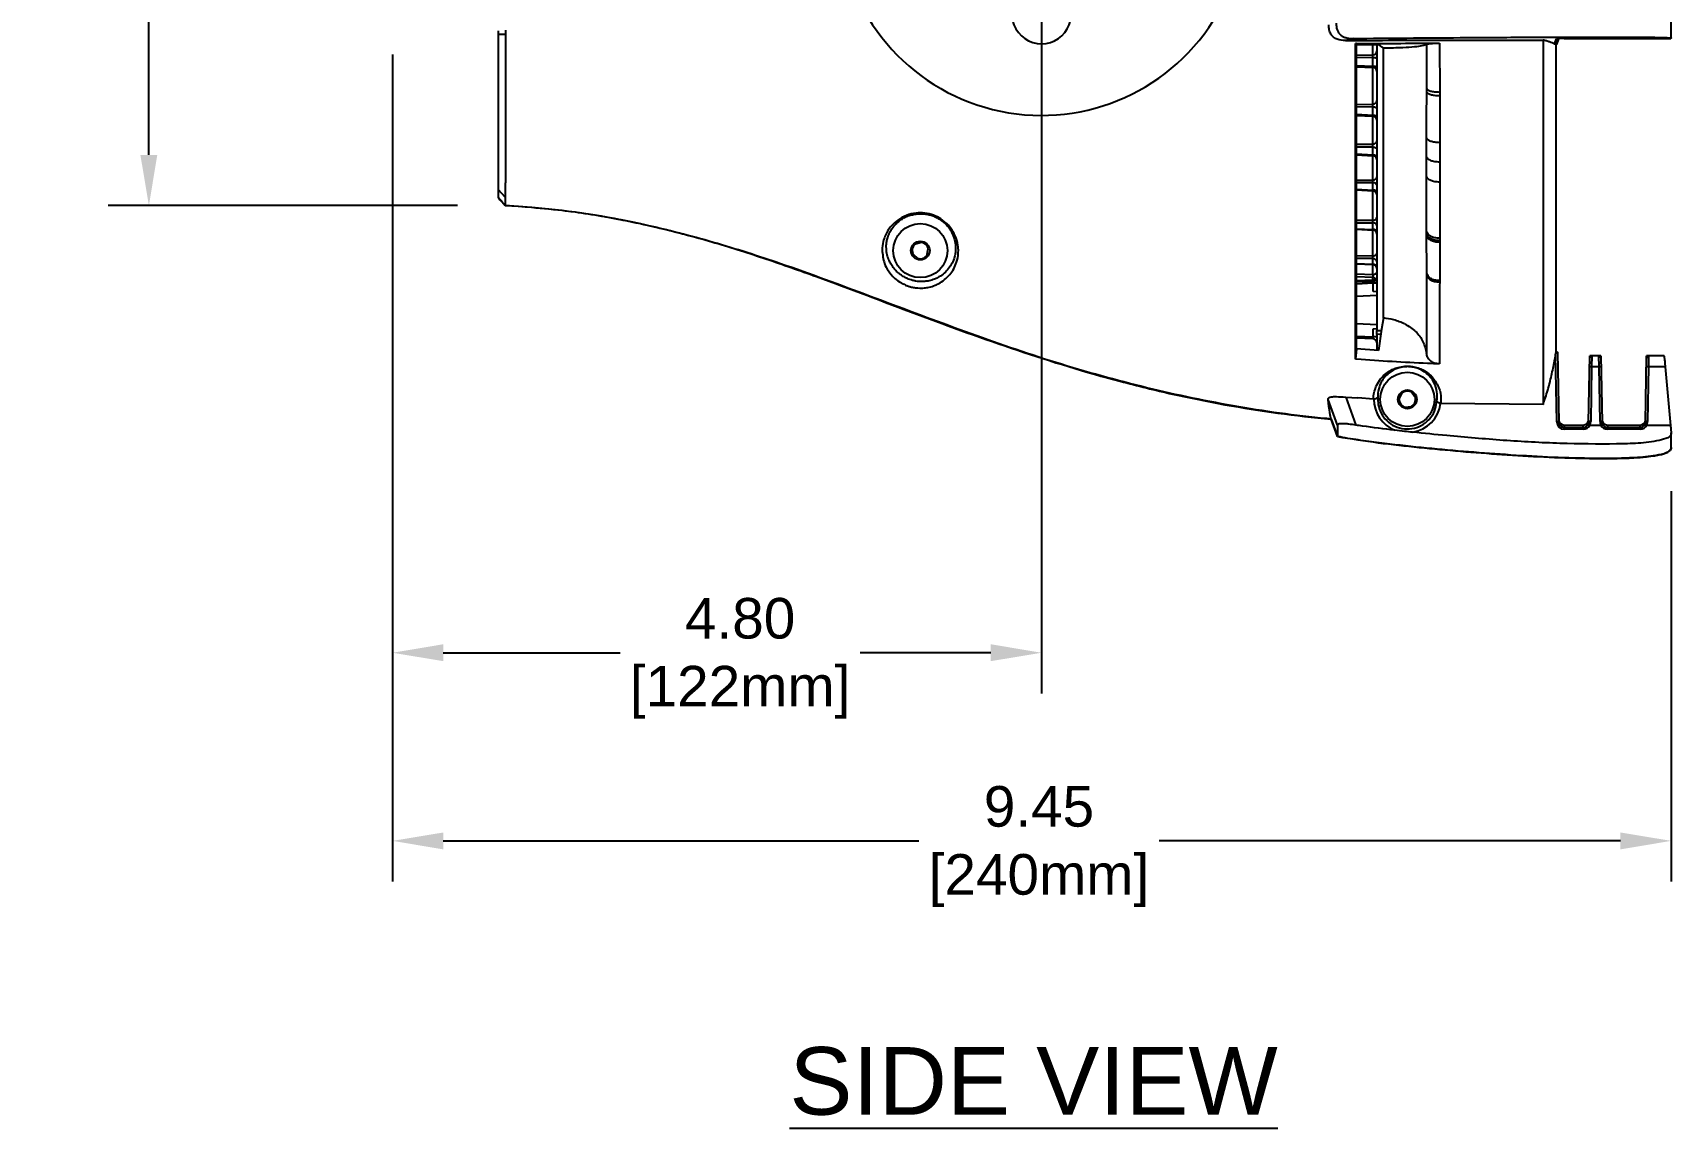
# Model space of a CAD drawing. Header units: inches. Extents: x 1.2 to 44.8, y 1.3 to 32.8.
# Drawn here: x 14.13 to 26.24, y 1.33 to 9.43 of the extents above; entities that cross this region are included whole.
import ezdxf
from ezdxf.enums import TextEntityAlignment as Align

# ---------------------------------------------------------------- set-up
doc = ezdxf.new("R2010")
doc.units = ezdxf.units.IN
doc.header["$MEASUREMENT"] = 0
doc.layers.add('DIM', color=1, linetype='Continuous')
doc.layers.add('OBJECT', color=7, linetype='Continuous')
doc.styles.add('Arial', font='arial.ttf')
doc.styles.get("Standard").update_dxf_attribs({"font": 'arial.ttf'})
doc.dimstyles.new('ANSI & Metric .30 Stacked', dxfattribs={"dimscale": 2.666667, "dimtxt": 0.3, "dimasz": 0.375, "dimexe": 0.3, "dimexo": 0.3, "dimgap": 0.1, "dimtad": 0, "dimtih": 1, "dimtoh": 1, "dimzin": 4, "dimdsep": 46, "dimtxsty": 'Arial', "dimcen": 0.15, "dimadec": 0, "dimazin": 0, "dimtfac": 0.75, "dimtofl": 0, "dimtmove": 0, "dimatfit": 3, "dimfxl": 1, "dimtolj": 1, "dimtzin": 0, "dimarcsym": 0})

# ---------------------------------------------------------------- blocks, each defined once
blk = doc.blocks.new('*D4')
at = {"layer": 'Defpoints', "color": 0, "transparency": 16777216}
for p in [(14.987, 12.491), (17.569, 12.491), (17.569, 8.157)]:
    blk.add_point(p, dxfattribs=at)
at = {"layer": 'DIM', "color": 0, "lineweight": -2, "transparency": 16777216}
for p, q in [((17.269, 12.491), (14.687, 12.491)), ((14.987, 12.116), (14.987, 10.94)), ((14.987, 8.532), (14.987, 9.849)), ((17.269, 8.157), (14.687, 8.157))]:
    blk.add_line(p, q, dxfattribs=at)
at = {"layer": 'DIM', "color": 0, "transparency": 16777216}
for points in [[(14.924, 12.116), (15.049, 12.116), (14.987, 12.491)], [(14.924, 8.532), (15.049, 8.532), (14.987, 8.157)]]:
    blk.add_solid(points, dxfattribs=at)
at = {"layer": 'DIM', "color": 0, "transparency": 16777216, "char_height": 0.3, "attachment_point": 5, "style": 'Arial'}
for s, insert in [('\\A1;4.33', (14.987, 10.647)), ('\\A1;[110mm]', (14.987, 10.102))]:
    blk.add_mtext(s, dxfattribs=dict(at, insert=insert))
blk = doc.blocks.new('*D5')
at = {"layer": 'Defpoints', "color": 0, "transparency": 16777216}
for p in [(21.585, 10.324), (16.788, 9.573), (16.788, 4.85)]:
    blk.add_point(p, dxfattribs=at)
at = {"layer": 'DIM', "color": 0, "lineweight": -2, "transparency": 16777216}
for p, q in [((21.585, 10.024), (21.585, 4.55)), ((16.788, 9.273), (16.788, 4.55)), ((17.163, 4.85), (18.47, 4.85)), ((21.21, 4.85), (20.244, 4.85))]:
    blk.add_line(p, q, dxfattribs=at)
at = {"layer": 'DIM', "color": 0, "transparency": 16777216}
for points in [[(17.163, 4.913), (17.163, 4.788), (16.788, 4.85)], [(21.21, 4.913), (21.21, 4.788), (21.585, 4.85)]]:
    blk.add_solid(points, dxfattribs=at)
at = {"layer": 'DIM', "color": 0, "transparency": 16777216, "char_height": 0.3, "attachment_point": 5, "style": 'Arial'}
for s, insert in [('\\A1;4.80', (19.357, 5.103)), ('\\A1;[122mm]', (19.357, 4.558))]:
    blk.add_mtext(s, dxfattribs=dict(at, insert=insert))
blk = doc.blocks.new('*D6')
at = {"layer": 'Defpoints', "color": 0, "transparency": 16777216}
for p in [(16.788, 9.573), (26.239, 6.345), (16.788, 3.459)]:
    blk.add_point(p, dxfattribs=at)
at = {"layer": 'DIM', "color": 0, "lineweight": -2, "transparency": 16777216}
for p, q in [((16.788, 9.273), (16.788, 3.159)), ((26.239, 6.045), (26.239, 3.159)), ((17.163, 3.459), (20.679, 3.459)), ((25.864, 3.459), (22.454, 3.459))]:
    blk.add_line(p, q, dxfattribs=at)
at = {"layer": 'DIM', "color": 0, "transparency": 16777216}
for points in [[(17.163, 3.521), (17.163, 3.396), (16.788, 3.459)], [(25.864, 3.521), (25.864, 3.396), (26.239, 3.459)]]:
    blk.add_solid(points, dxfattribs=at)
at = {"layer": 'DIM', "color": 0, "transparency": 16777216, "char_height": 0.3, "attachment_point": 5, "style": 'Arial'}
for s, insert in [('\\A1;9.45', (21.566, 3.712)), ('\\A1;[240mm]', (21.566, 3.166))]:
    blk.add_mtext(s, dxfattribs=dict(at, insert=insert))

msp = doc.modelspace()

# ---------------------------------------------------------------- linework, layer by layer
at = {"layer": 'OBJECT'}
for p, q in [((26.239, 9.396), (26.239, 11.254)), ((26.239, 9.395), (26.239, 11.253)), ((17.57, 9.422), (17.57, 9.45)), ((17.624, 9.421), (17.57, 9.422)), ((23.891, 9.392), (23.831, 9.377)), ((23.914, 9.355), (23.906, 9.355)), ((23.914, 9.348), (23.906, 9.355)), ((23.914, 9.348), (23.914, 9.355)), ((23.914, 9.348), (24.074, 9.348)), ((24.035, 9.272), (24.035, 9.348)), ((24.064, 9.348), (24.064, 7.232)), ((24.527, 9.358), (24.528, 8.994)), ((25.377, 9.352), (25.392, 9.39)), ((25.389, 7.074), (25.389, 9.355)), ((25.391, 9.348), (25.389, 9.348)), ((25.39, 9.358), (25.403, 9.392)), ((25.407, 9.39), (25.391, 9.348)), ((25.447, 9.395), (25.59, 9.395)), ((25.447, 9.395), (25.59, 9.395)), ((25.447, 9.395), (25.447, 9.393)), ((25.447, 9.393), (26.236, 9.393)), ((25.59, 9.393), (25.59, 9.395)), ((25.767, 9.395), (26.01, 9.395)), ((25.767, 9.395), (26.01, 9.395)), ((25.767, 9.395), (25.767, 9.393)), ((26.01, 9.393), (26.01, 9.395)), ((26.239, 9.395), (26.236, 9.393)), ((23.913, 9.269), (24.035, 9.272)), ((24.035, 9.189), (24.035, 9.253)), ((23.913, 9.194), (24.035, 9.189)), ((23.913, 9.184), (24.035, 9.179)), ((24.035, 8.907), (24.035, 9.179)), ((24.528, 8.968), (24.528, 8.622)), ((23.913, 8.905), (24.035, 8.907)), ((24.035, 8.826), (24.035, 8.887)), ((23.913, 8.832), (24.035, 8.826)), ((23.913, 8.824), (24.035, 8.818)), ((24.035, 8.611), (24.035, 8.818)), ((23.914, 8.61), (24.035, 8.611)), ((23.914, 8.539), (24.035, 8.533)), ((23.914, 8.532), (24.035, 8.526)), ((24.035, 8.533), (24.035, 8.59)), ((24.035, 8.346), (24.035, 8.526)), ((17.62, 8.218), (17.57, 8.274)), ((17.57, 8.214), (17.57, 8.274)), ((23.914, 8.346), (24.035, 8.346)), ((23.914, 8.278), (24.035, 8.272)), ((23.914, 8.273), (24.035, 8.267)), ((24.035, 8.272), (24.035, 8.325)), ((24.035, 8.049), (24.035, 8.267)), ((17.62, 8.218), (17.62, 8.157)), ((23.913, 8.049), (24.035, 8.049)), ((24.035, 7.98), (24.035, 8.028)), ((20.697, 7.884), (20.637, 7.867)), ((23.913, 7.986), (24.035, 7.98)), ((23.913, 7.982), (24.035, 7.976)), ((24.035, 7.786), (24.035, 7.976)), ((20.622, 7.812), (20.621, 7.813)), ((20.627, 7.807), (20.68, 7.756)), ((20.68, 7.764), (20.67, 7.766)), ((20.736, 7.786), (20.748, 7.836)), ((23.913, 7.787), (24.035, 7.786)), ((24.035, 7.724), (24.035, 7.765)), ((23.913, 7.729), (24.035, 7.724)), ((23.913, 7.727), (24.035, 7.721)), ((23.914, 7.652), (24.035, 7.648)), ((24.035, 7.648), (24.035, 7.721)), ((24.035, 7.625), (23.914, 7.629)), ((23.914, 7.602), (24.035, 7.607)), ((23.914, 7.592), (24.035, 7.596)), ((24.036, 7.582), (23.914, 7.577)), ((24.035, 7.607), (24.035, 7.625)), ((24.064, 7.582), (24.036, 7.582)), ((24.036, 7.522), (24.036, 7.582)), ((24.064, 7.52), (24.036, 7.522)), ((23.913, 7.486), (24.064, 7.495)), ((24.064, 7.274), (23.913, 7.283)), ((23.913, 7.191), (24.036, 7.187)), ((24.035, 7.172), (23.913, 7.176)), ((24.036, 7.246), (24.064, 7.249)), ((24.036, 7.187), (24.036, 7.246)), ((24.064, 7.187), (24.036, 7.187)), ((24.064, 7.232), (24.098, 7.234)), ((24.094, 7.206), (24.064, 7.204)), ((24.064, 7.204), (24.064, 7.086)), ((23.914, 7.097), (23.906, 7.022)), ((24.075, 7.086), (23.914, 7.097)), ((25.385, 7.055), (25.388, 7.076)), ((25.393, 6.557), (25.385, 7.055)), ((25.399, 7.073), (25.408, 6.556)), ((25.629, 6.556), (25.637, 7.045)), ((25.72, 7.045), (25.637, 7.045)), ((25.645, 7.043), (25.637, 7.043)), ((25.652, 7.045), (25.651, 6.965)), ((25.706, 6.965), (25.705, 7.045)), ((25.72, 7.043), (25.712, 7.043)), ((25.72, 7.045), (25.728, 6.556)), ((26.049, 6.556), (26.057, 7.045)), ((26.187, 7.045), (26.057, 7.045)), ((26.065, 7.043), (26.057, 7.043)), ((26.072, 7.045), (26.071, 6.965)), ((25.651, 6.965), (25.644, 6.559)), ((25.706, 6.965), (25.651, 6.965)), ((25.713, 6.559), (25.706, 6.965)), ((26.071, 6.965), (26.064, 6.559)), ((26.195, 6.965), (26.071, 6.965)), ((26.195, 6.965), (26.239, 6.477)), ((24.255, 6.783), (24.255, 6.784)), ((24.348, 6.736), (24.312, 6.787)), ((23.772, 6.532), (23.703, 6.723)), ((23.833, 6.741), (23.908, 6.533)), ((23.833, 6.741), (23.923, 6.735)), ((24.039, 6.725), (23.923, 6.735)), ((24.04, 6.725), (24.039, 6.725)), ((24.221, 6.71), (24.252, 6.776)), ((24.221, 6.71), (24.221, 6.709)), ((24.229, 6.713), (24.227, 6.723)), ((24.269, 6.667), (24.32, 6.672)), ((24.536, 6.694), (24.535, 6.694)), ((25.292, 6.685), (24.536, 6.694)), ((23.725, 6.577), (23.772, 6.449)), ((23.772, 6.449), (23.725, 6.577)), ((23.772, 6.532), (23.772, 6.449)), ((25.448, 6.534), (25.448, 6.517)), ((25.448, 6.534), (25.589, 6.534)), ((25.448, 6.517), (25.448, 6.503)), ((25.448, 6.517), (25.589, 6.517)), ((25.589, 6.503), (25.448, 6.503)), ((25.589, 6.517), (25.589, 6.534)), ((25.589, 6.517), (25.589, 6.503)), ((25.639, 6.534), (25.719, 6.534)), ((25.768, 6.534), (25.768, 6.517)), ((25.768, 6.534), (26.009, 6.534)), ((25.768, 6.503), (25.768, 6.517)), ((25.768, 6.517), (26.009, 6.517)), ((26.009, 6.503), (25.768, 6.503)), ((26.009, 6.517), (26.009, 6.534)), ((26.009, 6.503), (26.009, 6.517)), ((26.059, 6.534), (26.234, 6.534)), ((26.234, 6.534), (26.239, 6.476)), ((26.239, 6.369), (26.239, 6.477)), ((26.239, 6.364), (26.239, 6.471))]:
    msp.add_line(p, q, dxfattribs=at)
at = {"layer": 'OBJECT', "flags": 128}
for points in [[(17.623, 9.453), (17.624, 9.437), (17.624, 9.421)], [(24.035, 9.253), (24.034, 9.253), (23.914, 9.25), (23.913, 9.25)], [(24.035, 9.253), (24.04, 9.253), (24.046, 9.252), (24.051, 9.251), (24.055, 9.25), (24.059, 9.248), (24.061, 9.247), (24.063, 9.245), (24.064, 9.243)], [(24.035, 9.189), (24.04, 9.188), (24.046, 9.188), (24.051, 9.187), (24.055, 9.185), (24.059, 9.184), (24.061, 9.182), (24.063, 9.18), (24.064, 9.178)], [(24.035, 8.887), (24.034, 8.887), (23.914, 8.885), (23.913, 8.885)], [(24.035, 8.887), (24.04, 8.887), (24.046, 8.886), (24.051, 8.885), (24.055, 8.883), (24.059, 8.881), (24.061, 8.879), (24.063, 8.876), (24.064, 8.874)], [(24.035, 8.826), (24.04, 8.826), (24.046, 8.825), (24.051, 8.824), (24.055, 8.822), (24.059, 8.82), (24.061, 8.817), (24.063, 8.815), (24.064, 8.812)], [(24.035, 8.59), (24.034, 8.59), (23.914, 8.589), (23.914, 8.589)], [(24.035, 8.59), (24.04, 8.59), (24.046, 8.589), (24.051, 8.587), (24.055, 8.585), (24.059, 8.583), (24.061, 8.58), (24.063, 8.577), (24.064, 8.574)], [(24.035, 8.533), (24.04, 8.532), (24.046, 8.531), (24.051, 8.53), (24.055, 8.528), (24.059, 8.525), (24.061, 8.523), (24.063, 8.52), (24.064, 8.516)], [(24.035, 8.325), (24.034, 8.325), (23.914, 8.325), (23.914, 8.325)], [(24.064, 8.307), (24.063, 8.31), (24.061, 8.314), (24.059, 8.317), (24.055, 8.32), (24.051, 8.322), (24.046, 8.324), (24.04, 8.325), (24.035, 8.325)], [(24.064, 8.253), (24.063, 8.257), (24.061, 8.26), (24.059, 8.263), (24.055, 8.266), (24.051, 8.269), (24.046, 8.27), (24.04, 8.271), (24.035, 8.272)], [(17.57, 8.214), (17.582, 8.2), (17.595, 8.186), (17.62, 8.157)], [(17.62, 8.157), (17.608, 8.171), (17.595, 8.185), (17.57, 8.214)], [(24.035, 8.028), (24.034, 8.028), (23.914, 8.028), (23.913, 8.028)], [(24.035, 7.765), (24.034, 7.765), (23.914, 7.766), (23.913, 7.766)], [(24.035, 7.786), (24.04, 7.786), (24.046, 7.788), (24.051, 7.789), (24.055, 7.792), (24.059, 7.794), (24.061, 7.797), (24.063, 7.801), (24.064, 7.804)], [(24.035, 7.648), (24.04, 7.648), (24.046, 7.649), (24.051, 7.651), (24.055, 7.653), (24.059, 7.655), (24.061, 7.658), (24.063, 7.661), (24.064, 7.664)], [(24.112, 7.326), (24.099, 7.243), (24.075, 7.086)]]:
    msp.add_lwpolyline(points, dxfattribs=at)
at = {"layer": 'OBJECT'}
for centre, radius in [((20.689, 7.824), 0.2), ((20.689, 7.824), 0.0693), ((24.289, 6.724), 0.2), ((24.289, 6.724), 0.0693)]:
    msp.add_circle(centre, radius, dxfattribs=at)
for centre, radius, start, end in [((21.585, 10.324), 1.5, 114.8712, 330.0736), ((21.585, 9.574), 0.22, 132.9478, 47.2239), ((25.392, 9.405), 0.015, 269.8104, 296.8489), ((24.035, 9.301), 0.0291, 270.2169, 358.2715), ((24.034, 9.149), 0.03, 0.008, 87.5792), ((24.035, 8.935), 0.0284, 268.7683, 356.6973), ((24.034, 8.788), 0.03, 0.0044, 87.4228), ((24.036, 8.639), 0.0277, 267.2229, 354.8153), ((24.034, 8.496), 0.03, 0.0007, 87.3047), ((24.037, 8.373), 0.0271, 265.5316, 352.4563), ((24.034, 8.236), 0.03, 0.0075, 87.3341), ((24.038, 8.075), 0.0264, 263.2641, 348.612), ((24.038, 8.002), 0.0264, 11.0473, 96.5567), ((20.689, 7.824), 0.0608, 11.2536, 81.6158), ((24.037, 7.954), 0.0265, 10.3163, 96.1586), ((24.034, 7.946), 0.03, 0.0053, 87.3004), ((20.689, 7.824), 0.0608, 131.2536, 201.6158), ((20.689, 7.824), 0.0608, 251.2536, 321.6158), ((24.037, 7.738), 0.0271, 7.2934, 94.3007), ((24.036, 7.696), 0.0273, 6.7571, 93.9324), ((24.034, 7.691), 0.03, 0.001, 87.2744), ((24.034, 7.595), 0.03, 0, 88), ((24.034, 7.626), 0.03, 272, 328.7141), ((23.947, 7.602), 0.0879, 356.6794, 3.3206), ((24.034, 7.142), 0.03, 0, 88), ((25.652, 7.03), 0.015, 91.9555, 179), ((25.705, 7.03), 0.015, 1, 90), ((26.072, 7.03), 0.015, 91.9555, 179), ((25.647, 6.945), 0.0206, 79.0391, 122.5308), ((25.71, 6.945), 0.0206, 57.4692, 100.9609), ((26.067, 6.945), 0.0206, 79.0391, 122.5308), ((24.289, 6.724), 0.0608, 60.5486, 130.9107), ((24.289, 6.724), 0.0608, 180.5486, 250.9108), ((24.289, 6.724), 0.0608, 300.5486, 10.9107), ((25.398, 6.513), 0.0441, 76.194, 95.8303), ((25.64, 6.539), 0.0206, 79.0391, 122.5308), ((25.717, 6.539), 0.0206, 57.4692, 100.9609), ((26.06, 6.539), 0.0206, 79.0391, 122.5308)]:
    msp.add_arc(centre, radius, start, end, dxfattribs=at)
for centre, major_axis, ratio, start_param, end_param in [((25.241, 10.324), (0, 4.386), 0.034921, 4.487958, 4.490867), ((25.447, 9.39), (0.055, 0), 0.087489, 1.889777, 3.106686), ((25.447, 9.39), (0.04, 0), 0.087489, 1.570796, 3.106686), ((25.447, 9.39), (0.055, 0), 0.087489, 1.570796, 1.889777), ((25.59, 9.39), (0.055, 0), 0.087489, 0.780315, 1.570796), ((25.59, 9.401), (0.04, 0), 0.19438, 4.712389, 5.246857), ((25.767, 9.39), (0.055, 0), 0.087489, 1.570796, 2.361278), ((25.767, 9.401), (0.04, 0), 0.19438, 4.177921, 4.712389), ((26.01, 9.39), (0.055, 0), 0.087489, 0.780315, 1.570796), ((26.01, 9.401), (0.04, 0), 0.19438, 4.712389, 5.246857), ((24.034, 7.64), (-0.0011, 0.015), 0.122844, 3.128525, 5.245683), ((24.034, 7.626), (0.03, 0), 0.660425, 4.747296, 5.607396), ((24.034, 7.581), (0.0011, 0.015), 0.172257, 4.734033, 6.301787), ((24.034, 7.187), (-0.0011, 0.015), 0.172257, 3.12299, 4.690745), ((24.289, 6.726), (0, 0.248), 0.999995, 1.575882, 2.762669), ((24.289, 6.726), (0, 0.248), 0.999995, 3.29786, 4.583836), ((25.448, 6.558), (-0.0005, 0.0551), 0.998321, 1.578738, 3.132084), ((25.448, 6.574), (0.0007, -0.04), 0.999848, 4.712389, 6.265735), ((25.448, 6.557), (-0.0004, 0.0401), 0.997635, 1.578549, 3.131895), ((25.589, 6.574), (0.0007, 0.04), 0.999848, 3.159043, 4.712389), ((25.589, 6.557), (0.0004, 0.0402), 0.99464, 4.255547, 4.704073), ((25.589, 6.56), (0.0005, 0.0552), 0.996137, 4.240808, 4.70399), ((25.768, 6.56), (-0.0005, 0.0552), 0.996137, 1.579195, 2.042377), ((25.768, 6.574), (0.0007, -0.04), 0.999848, 4.712389, 6.265735), ((25.768, 6.557), (-0.0004, 0.0402), 0.99464, 1.579112, 2.027638), ((26.009, 6.574), (0.0007, 0.04), 0.999848, 3.159043, 4.712389), ((26.009, 6.557), (0.0004, 0.0402), 0.99464, 4.255547, 4.704073), ((26.009, 6.56), (0.0005, 0.0552), 0.996137, 4.240808, 4.70399), ((25.589, 6.557), (0.0004, 0.0401), 0.997635, 3.15129, 4.25611), ((25.589, 6.558), (0.0005, 0.0551), 0.998321, 3.151102, 4.274406), ((25.768, 6.558), (-0.0005, 0.0551), 0.998321, 2.00878, 3.132084), ((25.768, 6.557), (-0.0004, 0.0401), 0.997635, 2.027075, 3.131895), ((26.009, 6.557), (0.0004, 0.0401), 0.997635, 3.15129, 4.25611), ((26.009, 6.558), (0.0005, 0.0551), 0.998321, 3.151102, 4.274406)]:
    msp.add_ellipse(centre, major_axis=major_axis, ratio=ratio, start_param=start_param, end_param=end_param, dxfattribs=at)
for points, knots in [([(23.831, 9.377), (23.81, 9.379), (23.779, 9.38), (23.742, 9.4), (23.722, 9.424), (23.71, 9.457), (23.709, 9.481), (23.709, 9.493)], [0, 0, 0, 0, 0.319762, 0.471353, 0.623682, 0.801782, 1, 1, 1, 1]), ([(23.762, 9.507), (23.763, 9.49), (23.765, 9.465), (23.78, 9.435), (23.796, 9.417), (23.817, 9.404), (23.849, 9.394), (23.874, 9.393), (23.891, 9.392)], [0, 0, 0, 0, 0.25235, 0.377437, 0.499872, 0.61838, 0.750648, 1, 1, 1, 1]), ([(17.57, 8.274), (17.57, 8.28), (17.57, 8.29), (17.57, 8.341), (17.57, 8.403), (17.57, 8.462), (17.57, 8.532), (17.57, 8.613), (17.57, 8.702), (17.57, 8.797), (17.57, 8.896), (17.57, 9.009), (17.57, 9.137), (17.57, 9.279), (17.57, 9.374), (17.57, 9.422)], [0, 0, 0, 0, 0.1246517, 0.2495122, 0.312065, 0.3744577, 0.4373065, 0.499614, 0.5621396, 0.6243824, 0.6868706, 0.7496045, 0.8317061, 0.916182, 1, 1, 1, 1]), ([(17.624, 9.421), (17.624, 9.349), (17.624, 9.202), (17.624, 8.984), (17.623, 8.807), (17.623, 8.673), (17.623, 8.579), (17.623, 8.492), (17.622, 8.417), (17.622, 8.354), (17.621, 8.288), (17.621, 8.234), (17.621, 8.223), (17.62, 8.218)], [0, 0, 0, 0, 0.122244, 0.245631, 0.369858, 0.432913, 0.496506, 0.560029, 0.624175, 0.687823, 0.751177, 0.876515, 1, 1, 1, 1]), ([(23.831, 9.377), (24.074, 9.379), (24.561, 9.381), (25.049, 9.381), (25.292, 9.381)], [0, 0, 0, 0, 0.499734, 1, 1, 1, 1]), ([(23.891, 9.392), (24.022, 9.394), (24.284, 9.396), (24.701, 9.399), (25.139, 9.402), (25.523, 9.403), (25.83, 9.403), (26.022, 9.402), (26.152, 9.401), (26.209, 9.399), (26.229, 9.398), (26.237, 9.397), (26.24, 9.397), (26.239, 9.396), (26.239, 9.395)], [0, 0, 0, 0, 0.166249, 0.332713, 0.525725, 0.718888, 0.815397, 0.912105, 0.960433, 0.979666, 0.986627, 0.990405, 0.994209, 1, 1, 1, 1]), ([(23.906, 7.022), (23.906, 7.084), (23.905, 7.21), (23.906, 7.415), (23.906, 7.622), (23.906, 7.826), (23.906, 8.049), (23.906, 8.288), (23.906, 8.539), (23.906, 8.799), (23.905, 9.072), (23.906, 9.261), (23.906, 9.355)], [0, 0, 0, 0, 0.126182, 0.253394, 0.345278, 0.437765, 0.532319, 0.627661, 0.71918, 0.811344, 0.905382, 1, 1, 1, 1]), ([(23.914, 8.701), (23.913, 8.805), (23.912, 9.015), (23.913, 9.236), (23.914, 9.348)], [0, 0, 0, 0, 0.4977043, 1, 1, 1, 1]), ([(23.914, 9.355), (24.089, 9.356), (24.293, 9.357), (24.498, 9.358), (24.527, 9.358)], [0, 0, 0, 0, 0.85529, 1, 1, 1, 1]), ([(24.074, 9.348), (24.081, 9.344), (24.094, 9.335), (24.107, 9.326), (24.113, 9.323)], [0, 0, 0, 0, 0.554691, 1, 1, 1, 1]), ([(24.113, 9.323), (24.138, 9.323), (24.187, 9.324), (24.267, 9.327), (24.345, 9.332), (24.408, 9.34), (24.423, 9.347), (24.432, 9.35)], [0, 0, 0, 0, 0.156245, 0.312097, 0.530035, 0.748221, 1, 1, 1, 1]), ([(24.432, 9.35), (24.435, 9.351), (24.44, 9.354), (24.462, 9.356), (24.488, 9.357), (24.511, 9.358), (24.525, 9.358), (24.527, 9.358)], [0, 0, 0, 0, 0.328462, 0.519292, 0.710659, 0.955287, 1, 1, 1, 1]), ([(24.432, 9.024), (24.432, 9.077), (24.432, 9.185), (24.432, 9.295), (24.432, 9.35)], [0, 0, 0, 0, 0.499763, 1, 1, 1, 1]), ([(25.377, 9.352), (25.365, 9.357), (25.349, 9.364), (25.318, 9.374), (25.301, 9.379), (25.292, 9.381)], [0, 0, 0, 0, 0.525107, 0.762348, 1, 1, 1, 1]), ([(25.292, 9.381), (25.292, 9.3), (25.292, 9.136), (25.292, 8.897), (25.292, 8.661), (25.292, 8.416), (25.292, 8.166), (25.292, 7.917), (25.292, 7.683), (25.292, 7.466), (25.292, 7.267), (25.293, 7.101), (25.292, 6.965), (25.292, 6.855), (25.292, 6.759), (25.292, 6.71), (25.292, 6.685)], [0, 0, 0, 0, 0.064098, 0.128487, 0.19378, 0.259382, 0.338386, 0.417941, 0.496821, 0.57625, 0.6574, 0.73914, 0.803602, 0.868357, 0.934023, 1, 1, 1, 1]), ([(25.383, 9.35), (25.382, 9.35), (25.38, 9.35), (25.377, 9.351), (25.377, 9.352)], [0, 0, 0, 0, 0.780788, 1, 1, 1, 1]), ([(25.39, 9.358), (25.389, 9.357), (25.389, 9.356), (25.387, 9.353), (25.385, 9.351), (25.383, 9.35)], [0, 0, 0, 0, 0.226303, 0.504791, 1, 1, 1, 1]), ([(25.399, 9.392), (25.399, 9.392), (25.399, 9.392), (25.4, 9.392), (25.405, 9.393), (25.415, 9.394), (25.425, 9.394), (25.43, 9.394)], [0, 0, 0, 0, 0.036057, 0.163594, 0.367581, 0.659886, 1, 1, 1, 1]), ([(24.035, 9.253), (24.035, 9.254), (24.035, 9.256), (24.035, 9.261), (24.035, 9.266), (24.035, 9.27), (24.035, 9.271), (24.035, 9.272)], [0, 0, 0, 0, 0.135806, 0.351767, 0.567479, 0.783477, 1, 1, 1, 1]), ([(24.112, 7.326), (24.112, 7.391), (24.112, 7.52), (24.112, 7.759), (24.112, 8.029), (24.112, 8.336), (24.112, 8.68), (24.112, 9.012), (24.112, 9.234), (24.112, 9.323)], [0, 0, 0, 0, 0.149394, 0.297018, 0.443893, 0.58991, 0.741935, 0.896209, 1, 1, 1, 1]), ([(24.035, 9.179), (24.035, 9.179), (24.035, 9.179), (24.035, 9.181), (24.035, 9.184), (24.035, 9.187), (24.035, 9.189)], [0, 0, 0, 0, 0.166993, 0.444192, 0.721758, 1, 1, 1, 1]), ([(24.528, 8.994), (24.515, 8.995), (24.492, 8.995), (24.46, 9.001), (24.439, 9.011), (24.434, 9.019), (24.432, 9.024)], [0, 0, 0, 0, 0.268003, 0.5, 0.731997, 1, 1, 1, 1]), ([(24.432, 8.998), (24.432, 9.002), (24.432, 9.011), (24.432, 9.019), (24.432, 9.024)], [0, 0, 0, 0, 0.500068, 1, 1, 1, 1]), ([(24.431, 8.66), (24.431, 8.715), (24.431, 8.826), (24.432, 8.941), (24.432, 8.998)], [0, 0, 0, 0, 0.4992303, 1, 1, 1, 1]), ([(24.528, 8.968), (24.515, 8.969), (24.492, 8.969), (24.46, 8.975), (24.439, 8.985), (24.434, 8.994), (24.432, 8.998)], [0, 0, 0, 0, 0.268013, 0.5, 0.731987, 1, 1, 1, 1]), ([(24.528, 8.994), (24.528, 8.99), (24.528, 8.981), (24.528, 8.972), (24.528, 8.968)], [0, 0, 0, 0, 0.499983, 1, 1, 1, 1]), ([(24.035, 8.887), (24.035, 8.888), (24.035, 8.89), (24.035, 8.895), (24.035, 8.9), (24.035, 8.904), (24.035, 8.906), (24.035, 8.907)], [0, 0, 0, 0, 0.135806, 0.351767, 0.567479, 0.783477, 1, 1, 1, 1]), ([(24.035, 8.818), (24.035, 8.818), (24.035, 8.818), (24.035, 8.819), (24.035, 8.822), (24.035, 8.825), (24.035, 8.826)], [0, 0, 0, 0, 0.069757, 0.379313, 0.689279, 1, 1, 1, 1]), ([(23.914, 8.184), (23.914, 8.251), (23.914, 8.388), (23.914, 8.564), (23.914, 8.671), (23.914, 8.701)], [0, 0, 0, 0, 0.4169813, 0.8380001, 1, 1, 1, 1]), ([(24.035, 8.59), (24.035, 8.591), (24.035, 8.594), (24.035, 8.598), (24.035, 8.603), (24.035, 8.608), (24.035, 8.61), (24.035, 8.611)], [0, 0, 0, 0, 0.1358059, 0.3517673, 0.5674791, 0.7834768, 1, 1, 1, 1]), ([(24.431, 8.519), (24.431, 8.543), (24.431, 8.589), (24.431, 8.636), (24.431, 8.66)], [0, 0, 0, 0, 0.499398, 1, 1, 1, 1]), ([(24.528, 8.622), (24.516, 8.623), (24.492, 8.624), (24.461, 8.631), (24.439, 8.644), (24.434, 8.655), (24.431, 8.66)], [0, 0, 0, 0, 0.26814, 0.5, 0.73186, 1, 1, 1, 1]), ([(24.528, 8.622), (24.528, 8.598), (24.528, 8.55), (24.528, 8.502), (24.528, 8.478)], [0, 0, 0, 0, 0.499467, 1, 1, 1, 1]), ([(24.035, 8.526), (24.035, 8.526), (24.035, 8.527), (24.035, 8.529), (24.035, 8.532), (24.035, 8.533)], [0, 0, 0, 0, 0.31856, 0.6588661, 1, 1, 1, 1]), ([(24.431, 8.375), (24.431, 8.399), (24.431, 8.446), (24.431, 8.495), (24.431, 8.519)], [0, 0, 0, 0, 0.499674, 1, 1, 1, 1]), ([(24.528, 8.478), (24.516, 8.479), (24.492, 8.48), (24.461, 8.488), (24.439, 8.502), (24.434, 8.513), (24.431, 8.519)], [0, 0, 0, 0, 0.268178, 0.5, 0.731822, 1, 1, 1, 1]), ([(24.528, 8.478), (24.528, 8.453), (24.528, 8.404), (24.528, 8.355), (24.528, 8.33)], [0, 0, 0, 0, 0.499294, 1, 1, 1, 1]), ([(24.431, 7.97), (24.431, 8.035), (24.431, 8.164), (24.431, 8.305), (24.431, 8.375)], [0, 0, 0, 0, 0.5009768, 1, 1, 1, 1]), ([(24.528, 8.33), (24.516, 8.331), (24.492, 8.332), (24.461, 8.341), (24.439, 8.356), (24.434, 8.368), (24.431, 8.375)], [0, 0, 0, 0, 0.268202, 0.5, 0.731798, 1, 1, 1, 1]), ([(24.035, 8.325), (24.035, 8.326), (24.035, 8.328), (24.035, 8.333), (24.035, 8.338), (24.035, 8.343), (24.035, 8.345), (24.035, 8.346)], [0, 0, 0, 0, 0.1358059, 0.3517673, 0.5674791, 0.7834768, 1, 1, 1, 1]), ([(24.035, 8.267), (24.035, 8.267), (24.035, 8.267), (24.035, 8.268), (24.035, 8.271), (24.035, 8.272)], [0, 0, 0, 0, 0.240368, 0.619723, 1, 1, 1, 1]), ([(24.528, 8.33), (24.528, 8.259), (24.528, 8.115), (24.528, 7.982), (24.528, 7.916)], [0, 0, 0, 0, 0.4973002, 1, 1, 1, 1]), ([(23.725, 6.577), (23.714, 6.579), (23.471, 6.602), (22.999, 6.668), (22.318, 6.813), (21.644, 7.003), (20.98, 7.236), (20.319, 7.486), (19.715, 7.711), (19.159, 7.89), (18.653, 8.019), (18.14, 8.117), (17.793, 8.144), (17.62, 8.157)], [0, 0, 0, 0, 0.005561, 0.115485, 0.225566, 0.33554, 0.447143, 0.5588, 0.670444, 0.752823, 0.835392, 0.917818, 1, 1, 1, 1]), ([(17.62, 8.157), (17.752, 8.151), (17.884, 8.14), (18.145, 8.11), (18.275, 8.09), (18.533, 8.043), (18.661, 8.016), (18.916, 7.954), (19.044, 7.92), (19.297, 7.845), (19.423, 7.805), (19.673, 7.721), (19.797, 7.677), (20.17, 7.541), (20.416, 7.447), (20.911, 7.261), (21.159, 7.171), (21.659, 7.003), (21.912, 6.925), (22.295, 6.824), (22.424, 6.792), (22.682, 6.734), (22.811, 6.708), (23.2, 6.638), (23.462, 6.602), (23.725, 6.577)], [0, 0, 0, 0, 0.0625, 0.0625, 0.125, 0.125, 0.1875, 0.1875, 0.25, 0.25, 0.3125, 0.3125, 0.375, 0.375, 0.5, 0.5, 0.625, 0.625, 0.75, 0.75, 0.8125, 0.8125, 0.875, 0.875, 1, 1, 1, 1]), ([(23.914, 7.097), (23.913, 7.16), (23.913, 7.285), (23.914, 7.481), (23.914, 7.664), (23.913, 7.824), (23.913, 7.996), (23.913, 8.121), (23.914, 8.184)], [0, 0, 0, 0, 0.228271, 0.45849, 0.592558, 0.726617, 0.863312, 1, 1, 1, 1]), ([(20.407, 7.83), (20.408, 7.85), (20.411, 7.891), (20.436, 7.955), (20.476, 8.01), (20.52, 8.051), (20.58, 8.085), (20.651, 8.104), (20.722, 8.104), (20.787, 8.088), (20.849, 8.056), (20.894, 8.016), (20.926, 7.975), (20.95, 7.93), (20.966, 7.879), (20.973, 7.815), (20.964, 7.754), (20.943, 7.7), (20.906, 7.64), (20.848, 7.588), (20.777, 7.557), (20.719, 7.547), (20.683, 7.546), (20.647, 7.55), (20.62, 7.555), (20.595, 7.563), (20.571, 7.573), (20.534, 7.592), (20.488, 7.627), (20.45, 7.674), (20.415, 7.742), (20.41, 7.796), (20.407, 7.83)], [0, 0, 0, 0, 0.050389, 0.105927, 0.13365, 0.162033, 0.191503, 0.21646, 0.236758, 0.257103, 0.27623, 0.301796, 0.320054, 0.338804, 0.369354, 0.400673, 0.450644, 0.492511, 0.5344, 0.620142, 0.681847, 0.702556, 0.725596, 0.735063, 0.744614, 0.751471, 0.758303, 0.769775, 0.799173, 0.852005, 0.905933, 1, 1, 1, 1]), ([(20.437, 7.85), (20.438, 7.835), (20.44, 7.803), (20.452, 7.764), (20.467, 7.732), (20.483, 7.706), (20.502, 7.682), (20.522, 7.662), (20.544, 7.645), (20.562, 7.633), (20.58, 7.623), (20.594, 7.617), (20.611, 7.61), (20.628, 7.604), (20.643, 7.601), (20.651, 7.599), (20.664, 7.597), (20.681, 7.595), (20.703, 7.595), (20.728, 7.596), (20.76, 7.601), (20.794, 7.612), (20.847, 7.638), (20.902, 7.688), (20.937, 7.752), (20.949, 7.81), (20.951, 7.848), (20.946, 7.893), (20.932, 7.939), (20.91, 7.98), (20.887, 8.01), (20.86, 8.035), (20.835, 8.054), (20.809, 8.069), (20.783, 8.081), (20.754, 8.09), (20.723, 8.096), (20.693, 8.097), (20.661, 8.096), (20.629, 8.09), (20.597, 8.08), (20.567, 8.066), (20.532, 8.044), (20.498, 8.013), (20.471, 7.975), (20.453, 7.939), (20.443, 7.906), (20.438, 7.876), (20.437, 7.859), (20.437, 7.85)], [0, 0, 0, 0, 0.047951, 0.096065, 0.126097, 0.156187, 0.180437, 0.204806, 0.219413, 0.234263, 0.239785, 0.245426, 0.251883, 0.25828, 0.262326, 0.266537, 0.267346, 0.276505, 0.287834, 0.299373, 0.32017, 0.35133, 0.382698, 0.467915, 0.554776, 0.579866, 0.605075, 0.635603, 0.6667, 0.684638, 0.702973, 0.715181, 0.727711, 0.736735, 0.745992, 0.755505, 0.765369, 0.77492, 0.784774, 0.796656, 0.808897, 0.823165, 0.837728, 0.865131, 0.893303, 0.921063, 0.949063, 0.974493, 1, 1, 1, 1]), ([(24.035, 8.028), (24.035, 8.029), (24.035, 8.031), (24.035, 8.035), (24.035, 8.04), (24.035, 8.045), (24.035, 8.048), (24.035, 8.049)], [0, 0, 0, 0, 0.135806, 0.351767, 0.567479, 0.783477, 1, 1, 1, 1]), ([(24.035, 7.976), (24.035, 7.976), (24.035, 7.976), (24.035, 7.977), (24.035, 7.979), (24.035, 7.98)], [0, 0, 0, 0, 0.113803, 0.556363, 1, 1, 1, 1]), ([(24.431, 7.952), (24.431, 7.955), (24.431, 7.961), (24.431, 7.967), (24.431, 7.97)], [0, 0, 0, 0, 0.500121, 1, 1, 1, 1]), ([(24.528, 7.916), (24.516, 7.916), (24.492, 7.917), (24.461, 7.929), (24.439, 7.947), (24.434, 7.962), (24.431, 7.97)], [0, 0, 0, 0, 0.268147, 0.5, 0.731853, 1, 1, 1, 1]), ([(24.431, 7.94), (24.431, 7.942), (24.431, 7.946), (24.431, 7.95), (24.431, 7.952)], [0, 0, 0, 0, 0.500076, 1, 1, 1, 1]), ([(24.528, 7.897), (24.516, 7.898), (24.492, 7.899), (24.461, 7.91), (24.439, 7.929), (24.434, 7.944), (24.431, 7.952)], [0, 0, 0, 0, 0.26814, 0.5, 0.73186, 1, 1, 1, 1]), ([(24.432, 7.664), (24.432, 7.708), (24.432, 7.796), (24.431, 7.892), (24.431, 7.94)], [0, 0, 0, 0, 0.499756, 1, 1, 1, 1]), ([(24.528, 7.885), (24.516, 7.885), (24.492, 7.887), (24.461, 7.898), (24.439, 7.917), (24.434, 7.932), (24.431, 7.94)], [0, 0, 0, 0, 0.268135, 0.5, 0.731865, 1, 1, 1, 1]), ([(24.528, 7.916), (24.528, 7.912), (24.528, 7.906), (24.528, 7.9), (24.528, 7.897)], [0, 0, 0, 0, 0.499818, 1, 1, 1, 1]), ([(24.528, 7.897), (24.528, 7.895), (24.528, 7.891), (24.528, 7.887), (24.528, 7.885)], [0, 0, 0, 0, 0.499879, 1, 1, 1, 1]), ([(24.528, 7.885), (24.528, 7.836), (24.528, 7.738), (24.528, 7.647), (24.528, 7.602)], [0, 0, 0, 0, 0.498778, 1, 1, 1, 1]), ([(20.627, 7.807), (20.626, 7.81), (20.623, 7.821), (20.624, 7.84), (20.63, 7.856), (20.635, 7.864), (20.637, 7.867)], [0, 0, 0, 0, 0.187733, 0.528992, 0.869897, 1, 1, 1, 1]), ([(20.726, 7.776), (20.721, 7.771), (20.71, 7.762), (20.694, 7.757), (20.684, 7.756), (20.68, 7.756)], [0, 0, 0, 0, 0.39594, 0.790953, 1, 1, 1, 1]), ([(24.035, 7.765), (24.035, 7.766), (24.035, 7.768), (24.035, 7.772), (24.035, 7.777), (24.035, 7.782), (24.035, 7.785), (24.035, 7.786)], [0, 0, 0, 0, 0.135806, 0.351767, 0.567479, 0.783477, 1, 1, 1, 1]), ([(24.035, 7.721), (24.035, 7.721), (24.035, 7.721), (24.035, 7.723), (24.035, 7.724)], [0, 0, 0, 0, 0.47786, 1, 1, 1, 1]), ([(24.432, 7.652), (24.432, 7.654), (24.432, 7.658), (24.432, 7.662), (24.432, 7.664)], [0, 0, 0, 0, 0.499892, 1, 1, 1, 1]), ([(24.528, 7.602), (24.515, 7.603), (24.491, 7.604), (24.46, 7.617), (24.439, 7.638), (24.434, 7.655), (24.432, 7.664)], [0, 0, 0, 0, 0.267963, 0.5, 0.732037, 1, 1, 1, 1]), ([(24.432, 7.061), (24.432, 7.117), (24.432, 7.229), (24.432, 7.426), (24.432, 7.577), (24.432, 7.652)], [0, 0, 0, 0, 0.334658, 0.668646, 1, 1, 1, 1]), ([(24.528, 7.59), (24.515, 7.59), (24.491, 7.592), (24.46, 7.605), (24.439, 7.626), (24.434, 7.643), (24.432, 7.652)], [0, 0, 0, 0, 0.267954, 0.5, 0.732046, 1, 1, 1, 1]), ([(24.528, 7.59), (24.527, 7.525), (24.527, 7.394), (24.526, 7.187), (24.526, 7.062), (24.526, 6.986)], [0, 0, 0, 0, 0.278622, 0.558638, 1, 1, 1, 1]), ([(24.528, 7.602), (24.528, 7.6), (24.528, 7.596), (24.528, 7.592), (24.528, 7.59)], [0, 0, 0, 0, 0.49997, 1, 1, 1, 1]), ([(24.27, 7.282), (24.243, 7.293), (24.193, 7.314), (24.138, 7.322), (24.112, 7.326)], [0, 0, 0, 0, 0.533237, 1, 1, 1, 1]), ([(24.27, 7.282), (24.298, 7.265), (24.355, 7.231), (24.409, 7.152), (24.424, 7.094), (24.431, 7.065)], [0, 0, 0, 0, 0.3372568, 0.6750916, 1, 1, 1, 1]), ([(24.064, 7.204), (24.064, 7.208), (24.064, 7.214), (24.064, 7.223), (24.064, 7.229), (24.064, 7.231), (24.064, 7.232)], [0, 0, 0, 0, 0.2791806, 0.5583888, 0.8370449, 1, 1, 1, 1]), ([(24.432, 7.061), (24.432, 7.062), (24.431, 7.063), (24.431, 7.065), (24.431, 7.065)], [0, 0, 0, 0, 0.560789, 1, 1, 1, 1]), ([(24.526, 6.986), (24.513, 6.987), (24.491, 6.989), (24.463, 7.003), (24.443, 7.024), (24.435, 7.045), (24.432, 7.058), (24.432, 7.061)], [0, 0, 0, 0, 0.2783895, 0.4750964, 0.6723777, 0.9232463, 1, 1, 1, 1]), ([(25.292, 6.685), (25.304, 6.72), (25.328, 6.791), (25.355, 6.899), (25.373, 6.987), (25.382, 7.04), (25.385, 7.055)], [0, 0, 0, 0, 0.292482, 0.584918, 0.877324, 1, 1, 1, 1]), ([(25.388, 7.076), (25.39, 7.076), (25.393, 7.076), (25.396, 7.075), (25.399, 7.074), (25.399, 7.073), (25.399, 7.073)], [0, 0, 0, 0, 0.255766, 0.511462, 0.768897, 1, 1, 1, 1]), ([(26.187, 7.043), (26.187, 7.044), (26.187, 7.045), (26.188, 7.034), (26.19, 7.014), (26.193, 6.989), (26.194, 6.972), (26.195, 6.965)], [0, 0, 0, 0, 0.109359, 0.355797, 0.602684, 0.8505, 1, 1, 1, 1]), ([(24.526, 6.986), (24.497, 6.987), (24.293, 6.995), (24.086, 7.008), (23.909, 7.021), (23.906, 7.022)], [0, 0, 0, 0, 0.141013, 0.988032, 1, 1, 1, 1]), ([(24.039, 6.725), (24.039, 6.726), (24.039, 6.751), (24.045, 6.792), (24.072, 6.851), (24.106, 6.895), (24.146, 6.927), (24.184, 6.948), (24.221, 6.961), (24.264, 6.97), (24.309, 6.97), (24.35, 6.963), (24.398, 6.946), (24.44, 6.921), (24.473, 6.89), (24.501, 6.853), (24.522, 6.813), (24.539, 6.755), (24.538, 6.719), (24.536, 6.694)], [0, 0, 0, 0, 0.008378, 0.155473, 0.238994, 0.323683, 0.383644, 0.413554, 0.444285, 0.479317, 0.503126, 0.52695, 0.557861, 0.606723, 0.65372, 0.701808, 0.774804, 0.848677, 1, 1, 1, 1]), ([(24.507, 6.717), (24.508, 6.723), (24.511, 6.747), (24.508, 6.795), (24.488, 6.851), (24.454, 6.895), (24.425, 6.922), (24.388, 6.945), (24.345, 6.96), (24.308, 6.966), (24.268, 6.966), (24.216, 6.956), (24.17, 6.933), (24.129, 6.9), (24.099, 6.861), (24.076, 6.809), (24.071, 6.77), (24.071, 6.747), (24.071, 6.744)], [0, 0, 0, 0, 0.045495, 0.176267, 0.309142, 0.354831, 0.40123, 0.447396, 0.475771, 0.497182, 0.518537, 0.550631, 0.607878, 0.665925, 0.747861, 0.831103, 0.976648, 1, 1, 1, 1]), ([(24.252, 6.776), (24.255, 6.779), (24.264, 6.785), (24.282, 6.79), (24.299, 6.79), (24.309, 6.788), (24.312, 6.787)], [0, 0, 0, 0, 0.1877334, 0.5289921, 0.8698966, 1, 1, 1, 1]), ([(23.703, 6.723), (23.703, 6.728), (23.704, 6.734), (23.713, 6.739), (23.715, 6.74)], [0, 0, 0, 0, 0.806102, 1, 1, 1, 1]), ([(23.725, 6.577), (23.722, 6.59), (23.716, 6.615), (23.707, 6.687), (23.703, 6.723)], [0, 0, 0, 0, 0.497038, 1, 1, 1, 1]), ([(23.715, 6.74), (23.722, 6.741), (23.734, 6.744), (23.775, 6.745), (23.81, 6.742), (23.833, 6.741)], [0, 0, 0, 0, 0.2498852, 0.4912029, 1, 1, 1, 1]), ([(24.071, 6.744), (24.071, 6.744), (24.071, 6.742), (24.07, 6.738), (24.065, 6.732), (24.057, 6.727), (24.049, 6.725), (24.043, 6.725), (24.04, 6.725)], [0, 0, 0, 0, 0.004188, 0.185039, 0.464894, 0.678105, 0.83879, 1, 1, 1, 1]), ([(24.071, 6.744), (24.071, 6.724), (24.071, 6.683), (24.092, 6.621), (24.133, 6.564), (24.195, 6.522), (24.267, 6.502), (24.342, 6.508), (24.41, 6.537), (24.464, 6.587), (24.499, 6.65), (24.504, 6.696), (24.507, 6.717)], [0, 0, 0, 0, 0.086757, 0.173516, 0.279356, 0.384819, 0.489772, 0.594334, 0.698791, 0.803472, 0.90861, 1, 1, 1, 1]), ([(24.255, 6.673), (24.249, 6.677), (24.238, 6.683), (24.227, 6.697), (24.223, 6.706), (24.221, 6.71)], [0, 0, 0, 0, 0.39594, 0.790953, 1, 1, 1, 1]), ([(24.535, 6.694), (24.532, 6.695), (24.526, 6.696), (24.518, 6.699), (24.511, 6.705), (24.508, 6.711), (24.507, 6.715), (24.507, 6.717), (24.507, 6.717)], [0, 0, 0, 0, 0.162483, 0.324403, 0.541055, 0.826074, 0.995794, 1, 1, 1, 1]), ([(23.908, 6.533), (23.891, 6.536), (23.865, 6.54), (23.831, 6.543), (23.809, 6.544), (23.791, 6.543), (23.775, 6.54), (23.773, 6.536), (23.772, 6.532)], [0, 0, 0, 0, 0.249401, 0.381889, 0.500347, 0.624131, 0.748941, 1, 1, 1, 1]), ([(23.772, 6.449), (23.872, 6.433), (24.073, 6.401), (24.479, 6.357), (24.991, 6.313), (25.473, 6.288), (25.798, 6.286), (25.947, 6.29), (26.046, 6.298), (26.112, 6.306), (26.156, 6.314), (26.189, 6.323), (26.212, 6.332), (26.227, 6.342), (26.235, 6.351), (26.239, 6.36), (26.239, 6.366), (26.239, 6.369), (26.239, 6.369)], [0, 0, 0, 0, 0.121955, 0.244149, 0.489152, 0.737948, 0.823119, 0.87935, 0.91673, 0.941804, 0.95883, 0.970575, 0.982129, 0.988558, 0.9929, 0.996147, 0.999406, 1, 1, 1, 1]), ([(26.239, 6.369), (26.239, 6.366), (26.239, 6.363), (26.238, 6.356), (26.236, 6.353), (26.232, 6.348), (26.23, 6.345), (26.225, 6.341), (26.222, 6.339), (26.214, 6.334), (26.208, 6.331), (26.196, 6.326), (26.19, 6.324), (26.171, 6.318), (26.158, 6.315), (26.133, 6.31), (26.12, 6.307), (26.081, 6.302), (26.055, 6.299), (26.003, 6.294), (25.977, 6.293), (25.899, 6.289), (25.847, 6.287), (25.743, 6.286), (25.691, 6.287), (25.534, 6.289), (25.43, 6.292), (25.222, 6.302), (25.118, 6.308), (24.91, 6.322), (24.807, 6.33), (24.599, 6.347), (24.495, 6.357), (24.288, 6.378), (24.184, 6.39), (24.029, 6.409), (23.978, 6.416), (23.875, 6.431), (23.823, 6.44), (23.772, 6.449)], [0, 0, 0, 0, 0.003906, 0.003906, 0.007812, 0.007812, 0.011719, 0.011719, 0.015625, 0.015625, 0.023437, 0.023437, 0.03125, 0.03125, 0.046875, 0.046875, 0.0625, 0.0625, 0.09375, 0.09375, 0.125, 0.125, 0.1875, 0.1875, 0.25, 0.25, 0.375, 0.375, 0.5, 0.5, 0.625, 0.625, 0.75, 0.75, 0.875, 0.875, 0.9375, 0.9375, 1, 1, 1, 1]), ([(24.197, 6.495), (24.117, 6.505), (24.02, 6.517), (23.924, 6.531), (23.908, 6.533)], [0, 0, 0, 0, 0.830866, 1, 1, 1, 1]), ([(24.327, 6.481), (24.307, 6.483), (24.264, 6.487), (24.22, 6.493), (24.197, 6.495)], [0, 0, 0, 0, 0.457064, 1, 1, 1, 1]), ([(26.239, 6.476), (26.239, 6.473), (26.239, 6.468), (26.236, 6.459), (26.228, 6.449), (26.201, 6.432), (26.121, 6.412), (25.994, 6.397), (25.749, 6.392), (25.417, 6.395), (24.998, 6.419), (24.635, 6.45), (24.412, 6.472), (24.327, 6.481)], [0, 0, 0, 0, 0.00411, 0.008227, 0.013747, 0.0238, 0.05799, 0.139423, 0.221126, 0.436987, 0.653016, 0.869037, 1, 1, 1, 1]), ([(25.638, 6.534), (25.636, 6.535), (25.633, 6.537), (25.629, 6.538), (25.626, 6.539), (25.625, 6.539), (25.625, 6.539), (25.625, 6.539), (25.625, 6.539)], [0, 0, 0, 0, 0.22898, 0.457957, 0.687044, 0.916548, 0.981387, 1, 1, 1, 1]), ([(25.638, 6.534), (25.638, 6.534), (25.638, 6.534), (25.638, 6.534), (25.639, 6.534)], [0, 0, 0, 0, 0.730559, 1, 1, 1, 1]), ([(25.732, 6.539), (25.732, 6.539), (25.732, 6.539), (25.732, 6.539), (25.731, 6.539), (25.728, 6.538), (25.724, 6.537), (25.721, 6.535), (25.719, 6.534)], [0, 0, 0, 0, 0.018613, 0.083452, 0.312956, 0.542043, 0.77102, 1, 1, 1, 1]), ([(25.719, 6.534), (25.719, 6.534), (25.719, 6.534), (25.719, 6.534), (25.719, 6.534)], [0, 0, 0, 0, 0.73095, 1, 1, 1, 1]), ([(26.058, 6.534), (26.056, 6.535), (26.053, 6.537), (26.049, 6.538), (26.046, 6.539), (26.045, 6.539), (26.045, 6.539), (26.045, 6.539), (26.045, 6.539)], [0, 0, 0, 0, 0.22898, 0.457957, 0.687044, 0.916548, 0.981387, 1, 1, 1, 1]), ([(26.058, 6.534), (26.058, 6.534), (26.058, 6.534), (26.058, 6.534), (26.059, 6.534)], [0, 0, 0, 0, 0.730559, 1, 1, 1, 1])]:
    msp.add_open_spline(points, degree=3, knots=knots, dxfattribs=at)

# ---------------------------------------------------------------- texts
at = {"layer": 'DIM'}
msp.add_text('%%USIDE VIEW', height=0.5, dxfattribs=at).set_placement((21.526, 1.434), align=Align.CENTER)

# ---------------------------------------------------------------- dimensions: what is measured, and where the dimension line sits
dim = msp.add_linear_dim(base=(14.987, 12.491), p1=(17.569, 8.157), p2=(17.569, 12.491), angle=270, dimstyle='ANSI & Metric .30 Stacked', override={"dimpost": '\\X'}, dxfattribs=at)
dim.commit()
dim.dimension.update_dxf_attribs({"geometry": '*D4', "text_midpoint": (14.987, 10.394), "dimtype": 160})
for base, p1, picture, middle in [((16.788, 4.85), (21.585, 10.324), '*D5', (19.357, 4.85)), ((16.788, 3.459), (26.239, 6.345), '*D6', (21.566, 3.459))]:
    dim = msp.add_linear_dim(base=base, p1=p1, p2=(16.788, 9.573), dimstyle='ANSI & Metric .30 Stacked', override={"dimpost": '\\X'}, dxfattribs=at)
    dim.commit()
    dim.dimension.update_dxf_attribs({"geometry": picture, "text_midpoint": middle, "dimtype": 160})

doc.saveas('drawing.dxf')
